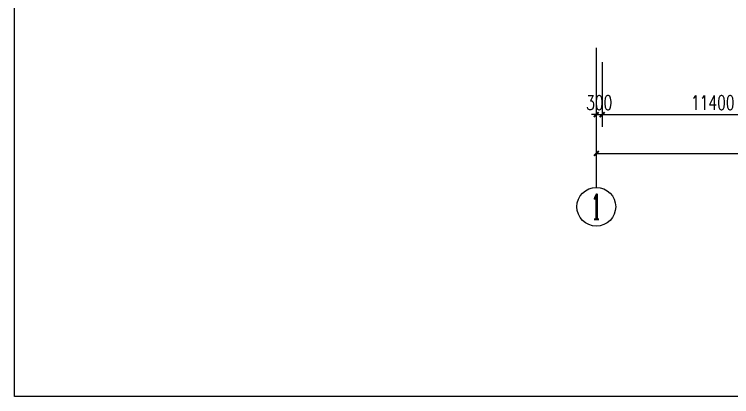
# Model space of a CAD drawing. Extents: x 758840 to 1108724, y -102573 to 143521.
# Drawn here: x 758840 to 795809, y 9712 to 29421 of the extents above; entities that cross this region are included whole.
import ezdxf
from ezdxf.enums import TextEntityAlignment as Align

# ---------------------------------------------------------------- set-up
doc = ezdxf.new("R2010")
doc.units = 0
doc.header["$LTSCALE"] = 1000
doc.header["$MEASUREMENT"] = 0
doc.layers.add('AXIS', color=3, linetype='Continuous')
doc.layers.add('AXIS_TEXT', color=7, linetype='Continuous')
doc.styles.add('_TCH_AXIS', font='COMPLEX', dxfattribs={"bigfont": 'GBCBIG'})
doc.styles.add('_TCH_DIM_T3', font='SIMPLEX', dxfattribs={"width": 0.705882, "bigfont": 'GBCBIG'})
doc.styles.add('COMPLEX', font='COMPLEX')
doc.dimstyles.new('_TCH_ARCH&&250', dxfattribs={"dimtxt": 743.75, "dimasz": 250, "dimexe": 625, "dimexo": 750, "dimgap": 250, "dimtad": 1, "dimdec": 0, "dimzin": 0, "dimdsep": 46, "dimtxsty": '_TCH_DIM_T3', "dimblk": 'ARCHTICK', "dimcen": 0.09, "dimclrt": 7, "dimazin": 2, "dimtfac": 1, "dimtdec": 0, "dimtix": 1, "dimtmove": 2, "dimatfit": 3, "dimfxl": 1, "dimtolj": 1, "dimtzin": 0, "dimarcsym": 0})

# ---------------------------------------------------------------- blocks, each defined once
blk = doc.blocks.new('_ArchTick')
at = {"color": 0, "linetype": 'ByBlock', "const_width": 0.4}
blk.add_lwpolyline([(-0.5, -0.5), (0.5, 0.5)], dxfattribs=at)
blk = doc.blocks.new('*D22')
at = {"layer": 'AXIS', "color": 0, "lineweight": -2, "transparency": 16777216}
for p, q in [((788833, 26950), (788833, 23627)), ((789133, 26950), (789133, 23627)), ((788833, 24252), (788583, 24252)), ((788833, 24252), (789133, 24252)), ((789133, 24252), (789383, 24252))]:
    blk.add_line(p, q, dxfattribs=at)
at = {"layer": 'Defpoints', "color": 0, "transparency": 16777216}
for p in [(788833, 27700), (789133, 27700), (789133, 24252)]:
    blk.add_point(p, dxfattribs=at)
at = {"layer": 'AXIS', "color": 0, "lineweight": -2, "transparency": 16777216, "xscale": 250, "yscale": 250, "zscale": 250}
blk.add_blockref('_ArchTick', (788833, 24252), dxfattribs=at)
at = {"layer": 'AXIS', "color": 0, "lineweight": -2, "transparency": 16777216, "xscale": 250, "yscale": 250, "zscale": 250, "rotation": 180}
blk.add_blockref('_ArchTick', (789133, 24252), dxfattribs=at)
at = {"layer": 'AXIS', "color": 7, "transparency": 16777216, "insert": (788983, 24874), "char_height": 743.8, "attachment_point": 5, "style": '_TCH_DIM_T3'}
blk.add_mtext('\\A1;300', dxfattribs=at)
blk = doc.blocks.new('*D23')
at = {"layer": 'AXIS', "color": 0, "lineweight": -2, "transparency": 16777216}
for p, q in [((789133, 26950), (789133, 23627)), ((800533, 26950), (800533, 23627)), ((789133, 24252), (800533, 24252))]:
    blk.add_line(p, q, dxfattribs=at)
at = {"layer": 'Defpoints', "color": 0, "transparency": 16777216}
for p in [(789133, 27700), (800533, 27700), (800533, 24252)]:
    blk.add_point(p, dxfattribs=at)
at = {"layer": 'AXIS', "color": 0, "lineweight": -2, "transparency": 16777216, "xscale": 250, "yscale": 250, "zscale": 250, "rotation": 180}
blk.add_blockref('_ArchTick', (789133, 24252), dxfattribs=at)
at = {"layer": 'AXIS', "color": 0, "lineweight": -2, "transparency": 16777216, "xscale": 250, "yscale": 250, "zscale": 250}
blk.add_blockref('_ArchTick', (800533, 24252), dxfattribs=at)
at = {"layer": 'AXIS', "color": 7, "transparency": 16777216, "insert": (794833, 24874), "char_height": 743.8, "attachment_point": 5, "style": '_TCH_DIM_T3'}
blk.add_mtext('\\A1;11400', dxfattribs=at)
blk = doc.blocks.new('*D21')
at = {"layer": 'AXIS', "color": 0, "lineweight": -2, "transparency": 16777216}
for p, q in [((788833, 26950), (788833, 21627)), ((912533, 26950), (912533, 21627)), ((788833, 22252), (912533, 22252))]:
    blk.add_line(p, q, dxfattribs=at)
at = {"layer": 'Defpoints', "color": 0, "transparency": 16777216}
for p in [(788833, 27700), (912533, 27700), (912533, 22252)]:
    blk.add_point(p, dxfattribs=at)
at = {"layer": 'AXIS', "color": 0, "lineweight": -2, "transparency": 16777216, "xscale": 250, "yscale": 250, "zscale": 250, "rotation": 180}
blk.add_blockref('_ArchTick', (788833, 22252), dxfattribs=at)
at = {"layer": 'AXIS', "color": 0, "lineweight": -2, "transparency": 16777216, "xscale": 250, "yscale": 250, "zscale": 250}
blk.add_blockref('_ArchTick', (912533, 22252), dxfattribs=at)
at = {"layer": 'AXIS', "color": 7, "transparency": 16777216, "insert": (850683, 22874), "char_height": 743.8, "attachment_point": 5, "style": '_TCH_DIM_T3'}
blk.add_mtext('\\A1;123700', dxfattribs=at)
blk = doc.blocks.new('_AXISO')
blk.add_circle((0, 0), 0.5)
at = {"layer": 'AXIS_TEXT', "style": 'COMPLEX', "width": 1.041667}
blk.add_attdef('A', text='', height=0.56, dxfattribs=at).set_placement((-0.25, -0.28), (0.25, -0.28), align=Align.FIT)

msp = doc.modelspace()

# ---------------------------------------------------------------- linework, layer by layer
at = {"ltscale": 5}
msp.add_lwpolyline([(758839.58, 143520.74), (933781.96, 143520.74), (933781.96, 9712.17), (758839.58, 9712.17)], close=True, dxfattribs=at)
at = {"layer": 'AXIS'}
msp.add_line((788833.02, 27699.74), (788833.02, 20501.97), dxfattribs=at)

# ---------------------------------------------------------------- block references
ref = msp.add_blockref('_AXISO', (788833.02, 19501.97), dxfattribs=dict(at, xscale=2000, yscale=2000, zscale=2000))
ref.add_attrib('A', '1', dxfattribs={"layer": 'AXIS_TEXT', "ltscale": 5, "height": 1286.8, "style": '_TCH_AXIS'}).set_placement((788557.28, 18858.57), (789108.76, 18858.57), align=Align.FIT)

# ---------------------------------------------------------------- dimensions: what is measured, and where the dimension line sits
for p1, p2, distance, picture, middle in [((788833.02, 27699.74), (789133.02, 27699.74), -3447.77, '*D22', (788983.02, 24873.84)), ((788833.02, 27699.74), (912533.02, 27699.74), -5447.77, '*D21', (850683.02, 22873.84)), ((789133.02, 27699.74), (800533.02, 27699.74), -3447.77, '*D23', (794833.02, 24873.84))]:
    dim = msp.add_aligned_dim(p1=p1, p2=p2, distance=distance, dimstyle='_TCH_ARCH&&250', dxfattribs=at)
    dim.commit()
    dim.dimension.update_dxf_attribs({"geometry": picture, "text_midpoint": middle})

doc.saveas('drawing.dxf')
